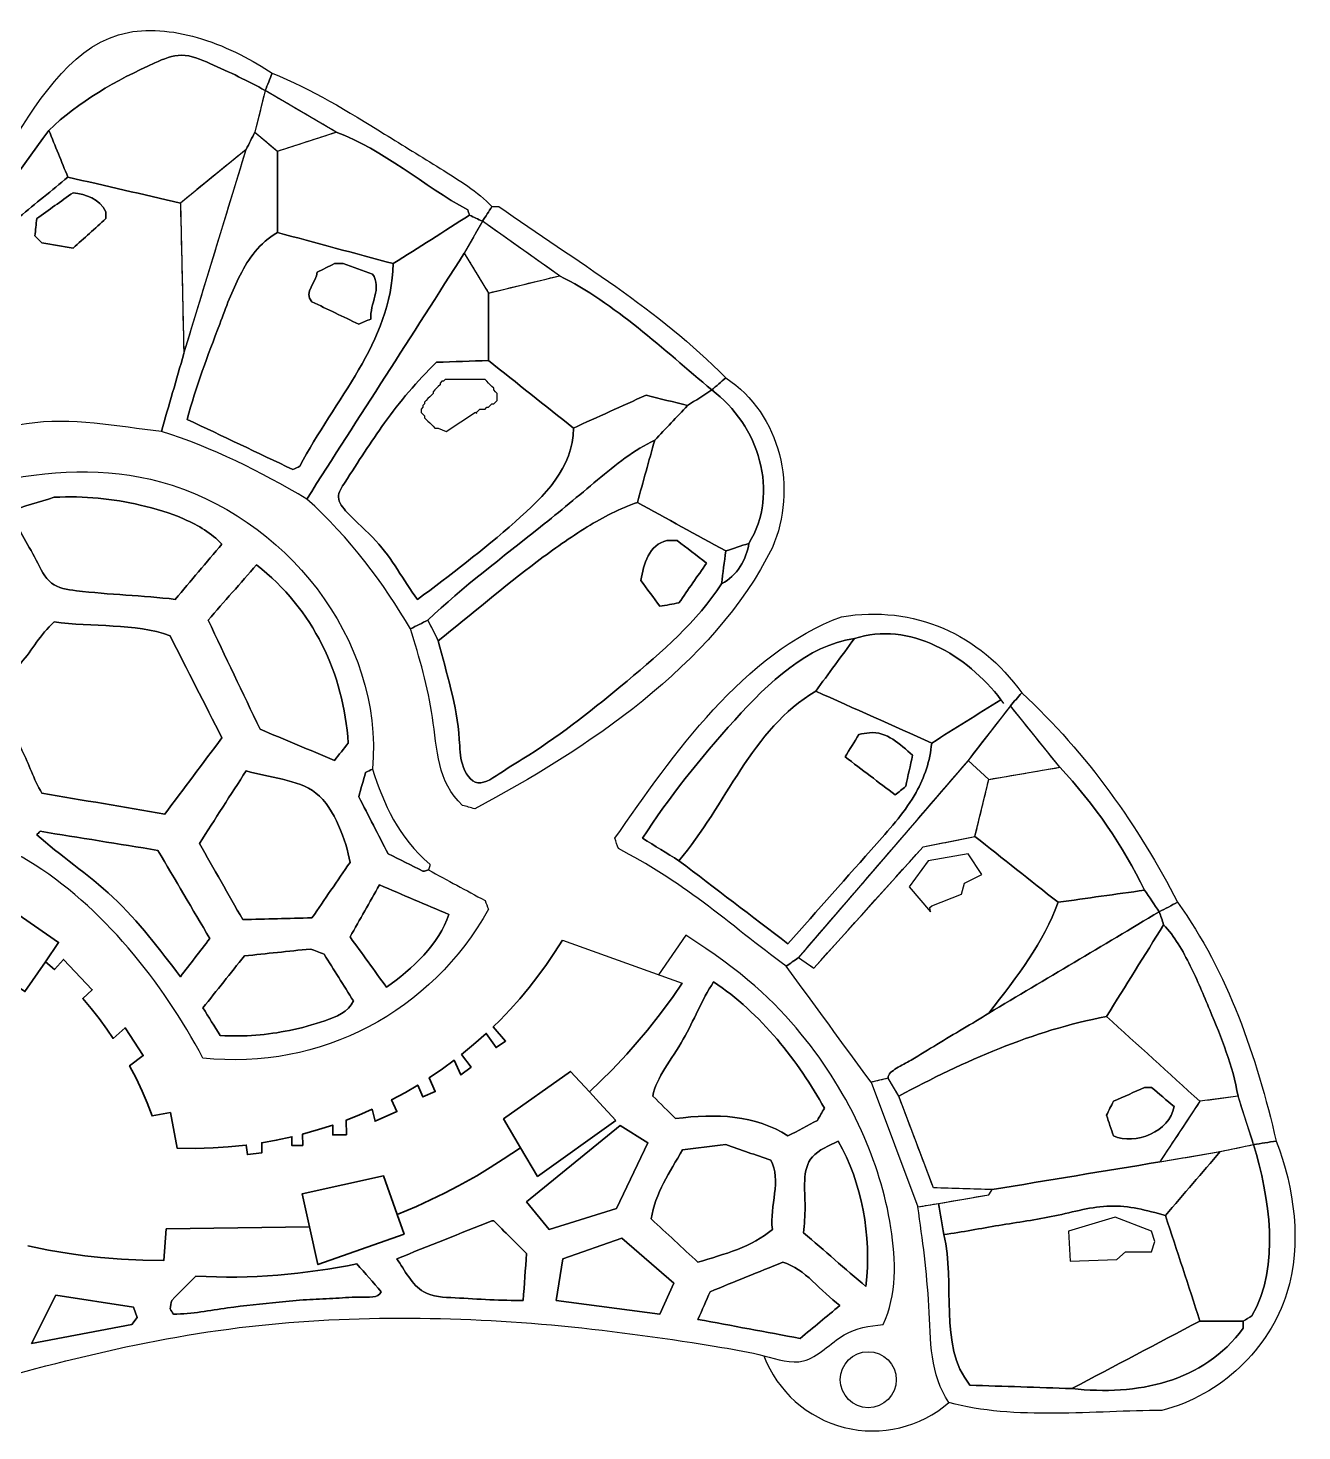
# Model space of a CAD drawing. Header units: millimetres. Extents: x -97856 to 911645, y -69926 to 264120.
# Drawn here: x 60170 to 276358, y -9589 to 228540 of the extents above; entities that cross this region are included whole.
import ezdxf

# ---------------------------------------------------------------- set-up
doc = ezdxf.new("R2010")
doc.units = ezdxf.units.MM
doc.layers.add('01_SITE_BASE', color=7, linetype='Continuous', lineweight=35)
doc.layers.add('03_DESIGN_REGIONS', color=7, linetype='Continuous')
doc.layers.add('REGION_HOLES', color=7, linetype='Continuous')

msp = doc.modelspace()

# ---------------------------------------------------------------- linework, layer by layer
for p, q in [((225273, 114520), (225723, 113904)), ((171774, 74546), (167188, 67835))]:
    msp.add_line(p, q)
at = {"color": 240}
msp.add_line((150844, 73707), (171176, 66402), dxfattribs=at)
msp.add_arc((203517, 10145), 19735, 200.70789, 310.9803)
at = {"layer": '01_SITE_BASE', "color": 240}
for points in [[(53181, 76994), (55091, 80374), (65357, 73322), (63112, 70054)], [(63112, 70054), (59632, 64989), (50099, 71538), (53181, 76994)], [(150844, 73707), (149532, 71625), (148152, 69589), (146704, 67600), (145190, 65660), (143612, 63772), (141972, 61939), (140271, 60161), (139104, 59008), (141205, 56589), (139589, 55483), (137933, 57900), (135777, 55983), (133735, 54301), (135357, 52174), (133623, 50851), (132477, 53323), (130477, 51857), (128240, 50336), (129262, 48027), (127190, 47110), (126303, 49113), (124208, 47882), (121876, 46619), (122759, 44626), (119060, 42988), (118563, 45006), (116281, 44010), (114160, 43166), (114195, 40698), (111891, 40665), (111867, 42338), (109439, 41553), (106762, 40794), (106789, 38869), (104937, 38842), (104944, 40340), (102282, 39764), (99825, 39322), (99849, 37645), (97397, 37334), (97195, 38945), (94142, 38627), (91590, 38460), (88521, 38377), (85452, 38423), (84316, 44453), (81223, 43871), (80357, 46129), (79528, 48076), (78500, 50265), (77388, 52413), (79713, 54129), (76631, 58842), (74597, 57048), (73520, 58636), (72225, 60403), (70868, 62124), (69452, 63796), (71058, 65311), (66212, 70448), (64629, 68713), (63112, 70054)], [(155448, 47947), (157398, 49814), (159301, 51730), (161761, 54358), (163547, 56383), (165280, 58453), (167510, 61280), (169642, 64180), (171176, 66402)], [(155448, 47947), (152218, 51443), (140870, 43375), (143757, 38492)], [(159914, 43114), (157174, 46079), (155448, 47947)], [(143757, 38492), (146643, 33611), (159914, 43114)], [(122823, 27133), (126078, 28515), (128487, 29622), (130869, 30789), (133220, 32015), (136307, 33740), (138583, 35100), (140824, 36517), (143757, 38492)], [(107939, 25064), (106707, 30673), (120496, 33702), (122823, 27133)], [(122823, 27133), (123991, 23839), (109348, 18651), (107939, 25064)], [(60105, 21807), (63617, 21100), (67151, 20511), (69813, 20148), (72484, 19852), (76055, 19563), (79633, 19393), (83215, 19345), (83619, 24712), (107939, 25064)]]:
    msp.add_lwpolyline(points, dxfattribs=at)
at = {"layer": '03_DESIGN_REGIONS'}
for points in [[(112462, 210879), (100418, 217930), (98655, 210879), (102474, 207647)], [(97186, 207941), (86023, 198834), (86610, 173276)], [(150360, 186495), (137287, 195749), (134202, 190315), (138315, 183558)], [(136258, 163287), (136552, 163581), (136846, 163875), (137140, 163875), (137433, 163875), (137727, 163875), (138021, 164168), (138315, 164168), (138608, 164462), (138902, 164756), (139196, 164756), (139490, 165050), (139784, 165344), (139784, 165637), (139784, 165931), (139784, 166225), (139784, 166519), (139490, 166812), (139196, 167106), (139196, 167400), (138902, 167694), (138608, 167988), (138315, 168281), (138021, 168575), (137727, 168869), (137433, 168869), (137140, 168869), (136846, 168869), (136552, 168869), (136258, 168869), (135965, 168869), (135671, 168869), (135377, 168869), (135083, 168869), (134789, 168869), (134496, 168869), (134202, 168869), (133908, 168869), (133614, 168869), (133321, 168869), (133027, 168869), (132733, 168869), (132439, 168869), (132145, 168869), (131852, 168869), (131558, 168869), (131264, 168869), (130970, 168869), (130677, 168575), (130383, 168575), (130089, 168281), (130089, 167988), (129795, 167694), (129501, 167400), (129208, 167106), (128914, 166812), (128914, 166519), (128620, 166225), (128326, 165931), (128033, 165637), (127739, 165344), (127445, 165050), (127445, 164756), (127151, 164462), (127151, 164168), (126857, 163875), (126857, 163581), (126857, 163287), (127151, 162993), (127445, 162700), (127445, 162406), (127739, 162112), (128033, 161818), (128326, 161524), (128620, 161231), (128914, 160937), (129208, 160643), (129501, 160643), (129795, 160643), (131107, 160057), (136106, 163314), (136258, 163114)], [(226888, 113492), (219691, 104238), (223216, 101007), (235261, 103063)], [(223216, 101007), (219691, 104238), (190901, 70748), (193545, 68985), (212053, 89549), (220866, 91312)], [(213348, 78547), (213228, 79267), (213522, 79561), (218559, 81542), (219103, 83380), (222041, 84849), (219691, 88374), (212934, 87199), (209702, 82792)], [(203239, 49596), (211171, 28444), (214697, 29031), (223216, 30500), (223804, 31381), (213815, 31675), (207940, 47245), (206128, 50281)], [(265520, 47245), (259057, 46364), (252227, 36082), (262509, 37845), (268164, 39020)], [(165342, 39313), (160642, 42251), (144778, 29325), (148597, 24625), (160054, 28150)], [(244959, 19536), (246424, 20806), (250831, 20806), (251419, 22568), (250831, 24331), (244662, 26681), (236730, 24331), (237039, 19230)], [(169749, 15518), (160936, 23156), (150947, 19630), (149772, 12580), (167399, 10230)], [(60758, 5235), (77797, 8467), (78678, 9642), (78091, 11405), (64871, 13461)]]:
    msp.add_lwpolyline(points, close=True, dxfattribs=at)
msp.add_circle((202766, -887), 4753, dxfattribs=at)
for points, knots in [([(101593, 220867), (98438, 222956), (94249, 225293), (89616, 226721), (85504, 227989), (81042, 228540), (77203, 227809), (68149, 226084), (62563, 217221), (57253, 208858), (47345, 193256), (38395, 179395), (37256, 160349), (40218, 156039), (44234, 156911), (48305, 158133), (52104, 159274), (55952, 160720), (59930, 161355), (67429, 162551), (75394, 160869), (82791, 160056), (84064, 164462), (85337, 168869), (86610, 173276), (86414, 181795), (86218, 190315), (86023, 198834), (79657, 200303), (73292, 201772), (66927, 203241), (64185, 200988), (61443, 198736), (58701, 196484), (57722, 185810), (56743, 175136), (55764, 164462), (51749, 162993), (47734, 161524), (43719, 160056), (42642, 160545), (41564, 161035), (40487, 161524), (42698, 180311), (52655, 196331), (63695, 211173), (68690, 216018), (75176, 219712), (81691, 222633), (83194, 223307), (84699, 223940), (86247, 223926), (87830, 223911), (89457, 223218), (91045, 222519), (94363, 221057), (97508, 219564), (100418, 217930), (100809, 218909), (101201, 219888), (101593, 220867)], [0, 0, 0, 0, 1, 1, 1, 2, 2, 2, 3, 3, 3, 4, 4, 4, 5, 5, 5, 6, 6, 6, 7, 7, 7, 8, 8, 8, 9, 9, 9, 10, 10, 10, 11, 11, 11, 12, 12, 12, 13, 13, 13, 14, 14, 14, 15, 15, 15, 16, 16, 16, 17, 17, 17, 18, 18, 18, 19, 19, 19, 20, 20, 20, 20]), ([(100418, 217930), (97508, 219564), (94363, 221057), (91045, 222519), (89457, 223218), (87830, 223911), (86247, 223926), (84699, 223940), (83194, 223307), (81691, 222633), (75176, 219712), (68690, 216018), (63695, 211173), (64773, 208529), (65850, 205885), (66927, 203241), (73292, 201772), (79657, 200303), (86023, 198834), (89744, 201870), (93465, 204905), (97186, 207941), (97676, 208920), (98165, 209900), (98655, 210879), (99242, 213229), (99830, 215579), (100418, 217930)], [0, 0, 0, 0, 1, 1, 1, 2, 2, 2, 3, 3, 3, 4, 4, 4, 5, 5, 5, 6, 6, 6, 7, 7, 7, 8, 8, 8, 9, 9, 9, 9]), ([(138902, 198247), (136463, 200764), (133275, 202758), (130112, 204721), (126948, 206684), (123808, 208615), (120669, 210553), (114475, 214375), (108286, 218221), (101593, 220867), (101201, 219888), (100809, 218909), (100418, 217930), (104432, 215579), (108447, 213229), (112462, 210879), (120486, 207876), (127237, 201799), (134789, 197659), (134887, 197365), (134985, 197071), (135083, 196778), (135818, 196435), (136552, 196092), (137287, 195749), (137825, 196582), (138364, 197414), (138902, 198247)], [0, 0, 0, 0, 1, 1, 1, 2, 2, 2, 3, 3, 3, 4, 4, 4, 5, 5, 5, 6, 6, 6, 7, 7, 7, 8, 8, 8, 9, 9, 9, 9]), ([(63695, 211173), (52655, 196331), (42698, 180311), (40487, 161524), (41564, 161035), (42642, 160545), (43719, 160056), (47734, 161524), (51749, 162993), (55764, 164462), (56743, 175136), (57722, 185810), (58701, 196484), (61443, 198736), (64185, 200988), (66927, 203241), (65850, 205885), (64773, 208529), (63695, 211173)], [0, 0, 0, 0, 1, 1, 1, 2, 2, 2, 3, 3, 3, 4, 4, 4, 5, 5, 5, 6, 6, 6, 6]), ([(102474, 207647), (101201, 208725), (99928, 209802), (98655, 210879), (98165, 209900), (97676, 208920), (97186, 207941), (93661, 196386), (90135, 184831), (86610, 173276), (85337, 168869), (84064, 164462), (82791, 160056), (91484, 157365), (99586, 153247), (107468, 148598), (116379, 162504), (125291, 176409), (134202, 190315), (135230, 192126), (136258, 193938), (137287, 195749), (136552, 196092), (135818, 196435), (135083, 196778), (130774, 194036), (126466, 191294), (122157, 188552), (121771, 175064), (112120, 165414), (106293, 154180), (105901, 153984), (105510, 153788), (105118, 153593), (99145, 156432), (93171, 159272), (87198, 162112), (88628, 167702), (90684, 172945), (92690, 178301), (93742, 181109), (94780, 183949), (96143, 186591), (97608, 189432), (99449, 192046), (102474, 193840), (102474, 198442), (102474, 203045), (102474, 207647)], [0, 0, 0, 0, 1, 1, 1, 2, 2, 2, 3, 3, 3, 4, 4, 4, 5, 5, 5, 6, 6, 6, 7, 7, 7, 8, 8, 8, 9, 9, 9, 10, 10, 10, 11, 11, 11, 12, 12, 12, 13, 13, 13, 14, 14, 14, 15, 15, 15, 16, 16, 16, 16]), ([(112462, 210879), (109133, 209802), (105803, 208725), (102474, 207647), (102474, 203045), (102474, 198442), (102474, 193840), (109035, 192077), (115596, 190315), (122157, 188552), (126466, 191294), (130774, 194036), (135083, 196778), (134985, 197071), (134887, 197365), (134789, 197659), (127237, 201799), (120486, 207876), (112462, 210879)], [0, 0, 0, 0, 1, 1, 1, 2, 2, 2, 3, 3, 3, 4, 4, 4, 5, 5, 5, 6, 6, 6, 6]), ([(73390, 197365), (72260, 199625), (69990, 200259), (67808, 200597), (65752, 199128), (63695, 197659), (61639, 196190), (61541, 195211), (61443, 194232), (61345, 193252), (61737, 192861), (62129, 192469), (62520, 192077), (64283, 191783), (66046, 191490), (67808, 191196), (69669, 192861), (71530, 194525), (73390, 196190), (73390, 196582), (73390, 196974), (73390, 197365)], [0, 0, 0, 0, 1, 1, 1, 2, 2, 2, 3, 3, 3, 4, 4, 4, 5, 5, 5, 6, 6, 6, 7, 7, 7, 7]), ([(178562, 169163), (167225, 180813), (153025, 189102), (140077, 198247), (139686, 198247), (139294, 198247), (138902, 198247), (138364, 197414), (137825, 196582), (137287, 195749), (141644, 192665), (146002, 189580), (150360, 186495), (159697, 181859), (167998, 173975), (176212, 167106), (176995, 167792), (177779, 168477), (178562, 169163)], [0, 0, 0, 0, 1, 1, 1, 2, 2, 2, 3, 3, 3, 4, 4, 4, 5, 5, 5, 6, 6, 6, 6]), ([(122157, 188552), (115596, 190315), (109035, 192077), (102474, 193840), (99449, 192046), (97608, 189432), (96143, 186591), (94780, 183949), (93742, 181109), (92690, 178301), (90684, 172945), (88628, 167702), (87198, 162112), (93171, 159272), (99145, 156432), (105118, 153593), (105510, 153788), (105901, 153984), (106293, 154180), (112120, 165414), (121771, 175064), (122157, 188552)], [0, 0, 0, 0, 1, 1, 1, 2, 2, 2, 3, 3, 3, 4, 4, 4, 5, 5, 5, 6, 6, 6, 7, 7, 7, 7]), ([(109231, 187083), (109152, 185422), (106820, 183631), (108350, 182089), (110994, 180816), (113637, 179543), (116281, 178270), (116967, 178564), (117652, 178857), (118338, 179151), (118124, 181706), (120311, 184423), (118632, 186789), (116967, 187377), (115302, 187964), (113637, 188552), (113148, 188552), (112658, 188552), (112169, 188552), (111189, 188062), (110210, 187573), (109231, 187083)], [0, 0, 0, 0, 1, 1, 1, 2, 2, 2, 3, 3, 3, 4, 4, 4, 5, 5, 5, 6, 6, 6, 7, 7, 7, 7]), ([(138315, 183558), (136944, 185810), (135573, 188062), (134202, 190315), (125291, 176409), (116379, 162504), (107468, 148598), (114738, 142149), (120588, 134133), (125095, 126565), (126074, 127055), (127053, 127544), (128033, 128034), (133976, 133726), (140683, 138671), (147155, 143871), (150406, 146484), (153598, 149161), (156815, 151831), (159911, 154402), (163030, 156966), (166517, 158587), (168378, 160545), (170238, 162504), (172099, 164462), (169749, 165050), (167399, 165637), (165048, 166225), (160936, 164364), (156823, 162504), (152710, 160643), (152695, 153897), (147835, 149125), (142830, 144731), (137389, 139956), (131777, 135628), (126270, 131559), (123811, 134852), (122036, 138412), (119184, 141523), (117678, 143166), (115870, 144684), (114350, 146306), (113570, 147137), (112866, 147995), (112847, 148891), (112829, 149725), (113404, 150592), (113971, 151458), (116200, 154864), (118302, 158262), (120669, 161540), (123247, 165112), (126140, 168542), (129501, 171807), (132439, 171905), (135377, 172003), (138315, 172100), (138315, 175920), (138315, 179739), (138315, 183558)], [0, 0, 0, 0, 1, 1, 1, 2, 2, 2, 3, 3, 3, 4, 4, 4, 5, 5, 5, 6, 6, 6, 7, 7, 7, 8, 8, 8, 9, 9, 9, 10, 10, 10, 11, 11, 11, 12, 12, 12, 13, 13, 13, 14, 14, 14, 15, 15, 15, 16, 16, 16, 17, 17, 17, 18, 18, 18, 19, 19, 19, 20, 20, 20, 20]), ([(150360, 186495), (146345, 185516), (142330, 184537), (138315, 183558), (138315, 179739), (138315, 175920), (138315, 172100), (143113, 168281), (147911, 164462), (152710, 160643), (156823, 162504), (160936, 164364), (165048, 166225), (167399, 165637), (169749, 165050), (172099, 164462), (173470, 165344), (174841, 166225), (176212, 167106), (167998, 173975), (159697, 181859), (150360, 186495)], [0, 0, 0, 0, 1, 1, 1, 2, 2, 2, 3, 3, 3, 4, 4, 4, 5, 5, 5, 6, 6, 6, 7, 7, 7, 7]), ([(152710, 160643), (147911, 164462), (143113, 168281), (138315, 172100), (135377, 172003), (132439, 171905), (129501, 171807), (126140, 168542), (123247, 165112), (120669, 161540), (118302, 158262), (116200, 154864), (113971, 151458), (113404, 150592), (112829, 149725), (112847, 148891), (112866, 147995), (113570, 147137), (114350, 146306), (115870, 144684), (117678, 143166), (119184, 141523), (122036, 138412), (123811, 134852), (126270, 131559), (131777, 135628), (137389, 139956), (142830, 144731), (147835, 149125), (152695, 153897), (152710, 160643)], [0, 0, 0, 0, 1, 1, 1, 2, 2, 2, 3, 3, 3, 4, 4, 4, 5, 5, 5, 6, 6, 6, 7, 7, 7, 8, 8, 8, 9, 9, 9, 10, 10, 10, 10]), ([(178562, 169163), (177779, 168477), (176995, 167792), (176212, 167106), (184164, 161200), (187802, 149662), (182479, 141058), (182183, 138531), (180425, 135453), (177877, 134203), (173726, 127818), (167719, 122617), (161817, 117698), (156308, 113107), (150892, 108763), (145136, 105128), (143696, 104218), (142233, 103352), (140687, 102316), (139257, 101358), (137755, 100254), (136515, 100439), (135304, 100620), (134342, 102028), (133879, 103568), (133474, 104919), (133453, 106371), (133355, 107787), (132945, 113705), (131185, 118985), (129795, 124509), (129208, 125684), (128620, 126859), (128033, 128034), (127053, 127544), (126074, 127055), (125095, 126565), (126581, 121659), (128031, 116738), (128792, 111532), (129576, 106173), (129629, 100511), (133908, 96600), (134594, 96404), (135279, 96208), (135965, 96012), (154722, 105982), (176432, 120178), (186494, 140373), (190737, 150279), (188042, 162991), (178562, 169163)], [0, 0, 0, 0, 1, 1, 1, 2, 2, 2, 3, 3, 3, 4, 4, 4, 5, 5, 5, 6, 6, 6, 7, 7, 7, 8, 8, 8, 9, 9, 9, 10, 10, 10, 11, 11, 11, 12, 12, 12, 13, 13, 13, 14, 14, 14, 15, 15, 15, 16, 16, 16, 17, 17, 17, 17]), ([(176212, 167106), (174841, 166225), (173470, 165344), (172099, 164462), (170238, 162504), (168378, 160545), (166517, 158587), (165538, 155061), (164559, 151536), (163580, 148011), (168574, 145269), (173568, 142527), (178562, 139785), (179868, 140209), (181173, 140634), (182479, 141058), (187802, 149662), (184164, 161200), (176212, 167106)], [0, 0, 0, 0, 1, 1, 1, 2, 2, 2, 3, 3, 3, 4, 4, 4, 5, 5, 5, 6, 6, 6, 6]), ([(166517, 158587), (163030, 156966), (159911, 154402), (156815, 151831), (153598, 149161), (150406, 146484), (147155, 143871), (140683, 138671), (133976, 133726), (128033, 128034), (128620, 126859), (129208, 125684), (129795, 124509), (135367, 129038), (140883, 133701), (146560, 137975), (149343, 140071), (152165, 142073), (155076, 143860), (157792, 145528), (160586, 147010), (163580, 148011), (164559, 151536), (165538, 155061), (166517, 158587)], [0, 0, 0, 0, 1, 1, 1, 2, 2, 2, 3, 3, 3, 4, 4, 4, 5, 5, 5, 6, 6, 6, 7, 7, 7, 8, 8, 8, 8]), ([(118632, 102769), (120606, 124957), (103516, 145840), (82671, 151520), (73447, 154033), (63488, 153570), (53975, 151343), (49200, 150225), (44538, 148664), (39807, 148947), (34552, 149262), (29212, 151855), (25211, 155355), (24623, 155061), (24036, 154768), (23448, 154474), (13333, 137581), (13020, 112143), (23742, 95425), (37163, 96497), (49572, 93654), (60173, 87202), (72840, 79493), (82927, 66631), (89842, 53709), (109796, 51503), (128733, 61642), (138315, 78973), (138119, 79463), (137923, 79953), (137727, 80442), (134528, 82172), (131329, 83902), (128130, 85632), (127902, 85567), (127673, 85502), (127445, 85436), (127347, 85436), (127249, 85436), (127151, 85436), (125193, 86416), (123234, 87395), (121276, 88374), (119611, 91606), (117946, 94837), (116281, 98069), (116673, 99440), (117065, 100811), (117457, 102182), (117848, 102377), (118240, 102573), (118632, 102769)], [0, 0, 0, 0, 1, 1, 1, 2, 2, 2, 3, 3, 3, 4, 4, 4, 5, 5, 5, 6, 6, 6, 7, 7, 7, 8, 8, 8, 9, 9, 9, 10, 10, 10, 11, 11, 11, 12, 12, 12, 13, 13, 13, 14, 14, 14, 15, 15, 15, 16, 16, 16, 17, 17, 17, 17]), ([(56939, 146542), (58366, 143685), (60036, 141169), (61529, 138242), (62276, 136779), (62979, 135213), (64145, 134320), (65266, 133460), (66816, 133222), (68379, 133030), (73923, 132352), (79639, 132261), (85141, 131559), (87785, 134693), (90429, 137827), (93073, 140960), (91305, 142793), (89079, 144117), (86688, 145168), (84317, 146211), (81784, 146985), (79202, 147581), (74560, 148653), (69760, 149148), (64577, 148892), (62031, 148109), (59485, 147325), (56939, 146542)], [0, 0, 0, 0, 1, 1, 1, 2, 2, 2, 3, 3, 3, 4, 4, 4, 5, 5, 5, 6, 6, 6, 7, 7, 7, 8, 8, 8, 9, 9, 9, 9]), ([(178562, 139785), (173568, 142527), (168574, 145269), (163580, 148011), (160586, 147010), (157792, 145528), (155076, 143860), (152165, 142073), (149343, 140071), (146560, 137975), (140883, 133701), (135367, 129038), (129795, 124509), (131185, 118985), (132945, 113705), (133355, 107787), (133453, 106371), (133474, 104919), (133879, 103568), (134342, 102028), (135304, 100620), (136515, 100439), (137755, 100254), (139257, 101358), (140687, 102316), (142233, 103352), (143696, 104218), (145136, 105128), (150892, 108763), (156308, 113107), (161817, 117698), (167719, 122617), (173726, 127818), (177877, 134203), (178105, 136064), (178334, 137924), (178562, 139785)], [0, 0, 0, 0, 1, 1, 1, 2, 2, 2, 3, 3, 3, 4, 4, 4, 5, 5, 5, 6, 6, 6, 7, 7, 7, 8, 8, 8, 9, 9, 9, 10, 10, 10, 11, 11, 11, 12, 12, 12, 12]), ([(170336, 141548), (169749, 141548), (169161, 141548), (168574, 141548), (165618, 140881), (164607, 137521), (164167, 134791), (165244, 133322), (166321, 131853), (167399, 130384), (168476, 130580), (169553, 130776), (170630, 130972), (172197, 133224), (173764, 135476), (175331, 137729), (173666, 139002), (172001, 140275), (170336, 141548)], [0, 0, 0, 0, 1, 1, 1, 2, 2, 2, 3, 3, 3, 4, 4, 4, 5, 5, 5, 6, 6, 6, 6]), ([(182479, 141058), (181173, 140634), (179868, 140209), (178562, 139785), (178334, 137924), (178105, 136064), (177877, 134203), (180425, 135453), (182183, 138531), (182479, 141058)], [0, 0, 0, 0, 1, 1, 1, 2, 2, 2, 3, 3, 3, 3]), ([(98949, 137435), (96207, 134301), (93465, 131168), (90723, 128034), (93661, 121865), (96598, 115695), (99536, 109526), (103747, 107763), (107958, 106001), (112169, 104238), (112952, 105217), (113735, 106197), (114519, 107176), (113696, 118993), (108623, 129849), (98949, 137435)], [0, 0, 0, 0, 1, 1, 1, 2, 2, 2, 3, 3, 3, 4, 4, 4, 5, 5, 5, 5]), ([(198245, 128622), (181613, 122512), (169618, 105110), (159760, 91018), (159956, 90431), (160152, 89843), (160348, 89255), (165342, 86692), (170117, 83599), (174746, 80155), (179486, 76629), (184075, 72735), (188844, 69279), (189530, 69768), (190215, 70258), (190901, 70748), (200497, 81911), (210094, 93075), (219691, 104238), (222090, 107323), (224489, 110407), (226888, 113492), (227525, 114226), (228161, 114961), (228798, 115695), (221697, 125710), (210508, 130628), (198245, 128622)], [0, 0, 0, 0, 1, 1, 1, 2, 2, 2, 3, 3, 3, 4, 4, 4, 5, 5, 5, 6, 6, 6, 7, 7, 7, 8, 8, 8, 9, 9, 9, 9]), ([(64577, 127740), (62223, 125522), (60930, 123086), (58942, 120727), (57960, 119564), (56809, 118419), (56069, 117206), (55689, 116584), (55417, 115944), (55323, 115289), (55233, 114654), (55309, 114005), (55467, 113358), (56071, 110881), (57865, 108436), (59114, 105995), (60362, 103553), (61066, 101116), (62520, 98656), (69473, 97481), (76426, 96306), (83379, 95131), (86610, 99440), (89842, 103748), (93073, 108057), (90135, 113835), (87198, 119612), (84260, 125390), (78309, 127645), (71056, 126759), (64577, 127740)], [0, 0, 0, 0, 1, 1, 1, 2, 2, 2, 3, 3, 3, 4, 4, 4, 5, 5, 5, 6, 6, 6, 7, 7, 7, 8, 8, 8, 9, 9, 9, 10, 10, 10, 10]), ([(225273, 114520), (219580, 122062), (209693, 127994), (200399, 124900), (198212, 121930), (196025, 118960), (193838, 115989), (200399, 113051), (206960, 110114), (213522, 107176), (217439, 109624), (221356, 112072), (225273, 114520)], [0, 0, 0, 0, 1, 1, 1, 2, 2, 2, 3, 3, 3, 4, 4, 4, 4]), ([(200399, 124900), (192357, 123733), (185959, 117525), (180095, 111071), (174188, 104571), (168823, 97820), (164461, 91018), (166517, 89745), (168574, 88472), (170630, 87199), (178590, 96537), (182939, 109515), (193838, 115989), (196025, 118960), (198212, 121930), (200399, 124900)], [0, 0, 0, 0, 1, 1, 1, 2, 2, 2, 3, 3, 3, 4, 4, 4, 5, 5, 5, 5]), ([(193838, 115989), (182939, 109515), (178590, 96537), (170630, 87199), (176799, 82499), (182969, 77798), (189138, 73098), (194140, 78774), (199164, 84442), (204190, 90108), (206663, 92897), (209138, 95685), (210872, 98780), (212311, 101349), (213240, 104128), (213522, 107176), (206960, 110114), (200399, 113051), (193838, 115989)], [0, 0, 0, 0, 1, 1, 1, 2, 2, 2, 3, 3, 3, 4, 4, 4, 5, 5, 5, 6, 6, 6, 6]), ([(255238, 80148), (248739, 92850), (239926, 105485), (228798, 115695), (228161, 114961), (227525, 114226), (226888, 113492), (229679, 110016), (232470, 106539), (235261, 103063), (241116, 96889), (246019, 89584), (249656, 82205), (250488, 80981), (251321, 79757), (252153, 78533), (253181, 79071), (254210, 79610), (255238, 80148)], [0, 0, 0, 0, 1, 1, 1, 2, 2, 2, 3, 3, 3, 4, 4, 4, 5, 5, 5, 6, 6, 6, 6]), ([(201183, 108645), (200399, 107372), (199616, 106099), (198833, 104826), (201673, 102671), (204512, 100517), (207352, 98363), (207940, 98852), (208527, 99342), (209115, 99831), (209507, 101594), (209898, 103357), (210290, 105119), (208074, 106954), (206021, 109179), (202946, 108938), (202358, 108841), (201770, 108743), (201183, 108645)], [0, 0, 0, 0, 1, 1, 1, 2, 2, 2, 3, 3, 3, 4, 4, 4, 5, 5, 5, 6, 6, 6, 6]), ([(97186, 102475), (94542, 98363), (91898, 94250), (89254, 90137), (91702, 85828), (94150, 81519), (96598, 77211), (100515, 77309), (104432, 77406), (108350, 77504), (110504, 80638), (112658, 83772), (114813, 86905), (114536, 88823), (113796, 91058), (112868, 93160), (111910, 95333), (110752, 97363), (109027, 98696), (105924, 101094), (100986, 101234), (97186, 102475)], [0, 0, 0, 0, 1, 1, 1, 2, 2, 2, 3, 3, 3, 4, 4, 4, 5, 5, 5, 6, 6, 6, 7, 7, 7, 7]), ([(118632, 102769), (118240, 102573), (117848, 102377), (117457, 102182), (117065, 100811), (116673, 99440), (116281, 98069), (117946, 94837), (119611, 91606), (121276, 88374), (123234, 87395), (125193, 86416), (127151, 85436), (127249, 85436), (127347, 85436), (127445, 85436), (127673, 85502), (127902, 85567), (128130, 85632), (128196, 85861), (128261, 86089), (128326, 86318), (128326, 86416), (128326, 86514), (128326, 86611), (123065, 91157), (120470, 96806), (118632, 102769)], [0, 0, 0, 0, 1, 1, 1, 2, 2, 2, 3, 3, 3, 4, 4, 4, 5, 5, 5, 6, 6, 6, 7, 7, 7, 8, 8, 8, 9, 9, 9, 9]), ([(235261, 103063), (231246, 102377), (227231, 101692), (223216, 101007), (222433, 97775), (221649, 94543), (220866, 91312), (225566, 87591), (230267, 83870), (234967, 80148), (239863, 80834), (244760, 81519), (249656, 82205), (246019, 89584), (241116, 96889), (235261, 103063)], [0, 0, 0, 0, 1, 1, 1, 2, 2, 2, 3, 3, 3, 4, 4, 4, 5, 5, 5, 5]), ([(61639, 91606), (65469, 88178), (70362, 84958), (74575, 81007), (78934, 76921), (82566, 72053), (86023, 67516), (87687, 69670), (89352, 71825), (91017, 73979), (88079, 78973), (85141, 83967), (82203, 88962), (75544, 90039), (68886, 91116), (62227, 92193), (62129, 92095), (62031, 91997), (61933, 91899), (61835, 91802), (61737, 91704), (61639, 91606)], [0, 0, 0, 0, 1, 1, 1, 2, 2, 2, 3, 3, 3, 4, 4, 4, 5, 5, 5, 6, 6, 6, 7, 7, 7, 7]), ([(220866, 91312), (217928, 90724), (214990, 90137), (212053, 89549), (205883, 82694), (199714, 75840), (193545, 68985), (192663, 69572), (191782, 70160), (190901, 70748), (190215, 70258), (189530, 69768), (188844, 69279), (193643, 62718), (198441, 56157), (203239, 49596), (204202, 49824), (205165, 50053), (206128, 50281), (206115, 51020), (206800, 51509), (207569, 51978), (208342, 52448), (209199, 52897), (210022, 53362), (211552, 54225), (212962, 55140), (214410, 56030), (217307, 57809), (220354, 59490), (223216, 61347), (228131, 67656), (232550, 73310), (234967, 80148), (230267, 83870), (225566, 87591), (220866, 91312)], [0, 0, 0, 0, 1, 1, 1, 2, 2, 2, 3, 3, 3, 4, 4, 4, 5, 5, 5, 6, 6, 6, 7, 7, 7, 8, 8, 8, 9, 9, 9, 10, 10, 10, 11, 11, 11, 12, 12, 12, 12]), ([(119807, 83086), (118142, 80148), (116477, 77211), (114813, 74273), (116869, 71433), (118925, 68593), (120982, 65753), (125324, 68724), (130035, 73161), (131558, 78092), (127641, 79757), (123724, 81421), (119807, 83086)], [0, 0, 0, 0, 1, 1, 1, 2, 2, 2, 3, 3, 3, 4, 4, 4, 4]), ([(252153, 78533), (251321, 79757), (250488, 80981), (249656, 82205), (244760, 81519), (239863, 80834), (234967, 80148), (232550, 73310), (228131, 67656), (223216, 61347), (232862, 67075), (242507, 72804), (252153, 78533)], [0, 0, 0, 0, 1, 1, 1, 2, 2, 2, 3, 3, 3, 4, 4, 4, 4]), ([(255238, 80148), (254210, 79610), (253181, 79071), (252153, 78533), (252398, 77798), (252643, 77064), (252888, 76329), (254749, 74363), (256149, 71916), (257405, 69365), (258604, 66928), (259672, 64396), (260720, 61881), (262699, 57130), (264604, 52444), (265520, 47245), (266401, 44504), (267283, 41762), (268164, 39020), (269437, 39216), (270710, 39411), (271983, 39607), (268647, 53998), (263833, 68223), (255238, 80148)], [0, 0, 0, 0, 1, 1, 1, 2, 2, 2, 3, 3, 3, 4, 4, 4, 5, 5, 5, 6, 6, 6, 7, 7, 7, 8, 8, 8, 8]), ([(252888, 76329), (252643, 77064), (252398, 77798), (252153, 78533), (242507, 72804), (232862, 67075), (223216, 61347), (220354, 59490), (217307, 57809), (214410, 56030), (212962, 55140), (211552, 54225), (210022, 53362), (209199, 52897), (208342, 52448), (207569, 51978), (206800, 51509), (206115, 51020), (206128, 50281), (206732, 49269), (207336, 48257), (207940, 47245), (219081, 53223), (230577, 58344), (243193, 60759), (246424, 65949), (249656, 71139), (252888, 76329)], [0, 0, 0, 0, 1, 1, 1, 2, 2, 2, 3, 3, 3, 4, 4, 4, 5, 5, 5, 6, 6, 6, 7, 7, 7, 8, 8, 8, 9, 9, 9, 9]), ([(252888, 76329), (249656, 71139), (246424, 65949), (243193, 60759), (248481, 55961), (253769, 51162), (259057, 46364), (261211, 46658), (263366, 46952), (265520, 47245), (264604, 52444), (262699, 57130), (260720, 61881), (259672, 64396), (258604, 66928), (257405, 69365), (256149, 71916), (254749, 74363), (252888, 76329)], [0, 0, 0, 0, 1, 1, 1, 2, 2, 2, 3, 3, 3, 4, 4, 4, 5, 5, 5, 6, 6, 6, 6]), ([(115400, 63403), (113735, 66047), (112071, 68691), (110406, 71335), (109623, 71629), (108839, 71923), (108056, 72216), (104335, 71825), (100613, 71433), (96892, 71041), (94542, 68104), (92192, 65166), (89842, 62228), (90821, 60661), (91800, 59094), (92779, 57528), (96951, 57300), (100785, 57635), (104518, 58397), (106553, 58812), (108559, 59354), (110511, 60018), (112535, 60705), (114502, 61524), (115400, 63403)], [0, 0, 0, 0, 1, 1, 1, 2, 2, 2, 3, 3, 3, 4, 4, 4, 5, 5, 5, 6, 6, 6, 7, 7, 7, 8, 8, 8, 8]), ([(176506, 66635), (174459, 63494), (173198, 60111), (171357, 56890), (170395, 55208), (169274, 53569), (168254, 51929), (167303, 50398), (166440, 48865), (166223, 47245), (167497, 45972), (168770, 44699), (170043, 43426), (176994, 44331), (183540, 44053), (189138, 40489), (190803, 41370), (192468, 42251), (194132, 43133), (194524, 43818), (194916, 44504), (195307, 45189), (191022, 53029), (184440, 61420), (176506, 66635)], [0, 0, 0, 0, 1, 1, 1, 2, 2, 2, 3, 3, 3, 4, 4, 4, 5, 5, 5, 6, 6, 6, 7, 7, 7, 8, 8, 8, 8]), ([(259057, 46364), (253769, 51162), (248481, 55961), (243193, 60759), (230577, 58344), (219081, 53223), (207940, 47245), (209898, 42055), (211857, 36865), (213815, 31675), (217145, 31577), (220474, 31479), (223804, 31381), (233278, 32948), (242752, 34515), (252227, 36082), (254503, 39509), (256780, 42937), (259057, 46364)], [0, 0, 0, 0, 1, 1, 1, 2, 2, 2, 3, 3, 3, 4, 4, 4, 5, 5, 5, 6, 6, 6, 6]), ([(254650, 45483), (253377, 46560), (252104, 47637), (250831, 48714), (250439, 48714), (250048, 48714), (249656, 48714), (247893, 47931), (246131, 47148), (244368, 46364), (243976, 45581), (243585, 44797), (243193, 44014), (243585, 42839), (243976, 41664), (244368, 40489), (248066, 38869), (253962, 41228), (254650, 45483)], [0, 0, 0, 0, 1, 1, 1, 2, 2, 2, 3, 3, 3, 4, 4, 4, 5, 5, 5, 6, 6, 6, 6]), ([(186200, 36376), (183654, 37257), (181108, 38138), (178562, 39020), (176114, 38726), (173666, 38432), (171218, 38138), (169131, 34356), (166576, 30767), (165930, 26387), (168574, 23939), (171218, 21491), (173862, 19043), (178233, 20401), (183091, 21614), (186494, 24625), (185953, 28600), (188128, 32994), (186200, 36376)], [0, 0, 0, 0, 1, 1, 1, 2, 2, 2, 3, 3, 3, 4, 4, 4, 5, 5, 5, 6, 6, 6, 6]), ([(197658, 39607), (196127, 38840), (194309, 38132), (193268, 36930), (192364, 35888), (192045, 34473), (191968, 32920), (191897, 31486), (192032, 29934), (192038, 28452), (192044, 26929), (191914, 25479), (191782, 24037), (195307, 21001), (198833, 17966), (202358, 14930), (203370, 23730), (201672, 32484), (197658, 39607)], [0, 0, 0, 0, 1, 1, 1, 2, 2, 2, 3, 3, 3, 4, 4, 4, 5, 5, 5, 6, 6, 6, 6]), ([(271983, 39607), (270710, 39411), (269437, 39216), (268164, 39020), (270801, 30188), (272739, 18379), (267870, 9936), (267381, 9642), (266891, 9348), (266401, 9054), (266401, 8663), (266401, 8271), (266401, 7879), (259564, -1432), (248394, -3614), (237317, -2403), (231540, -2207), (225762, -2011), (219985, -1815), (214574, 5071), (217650, 15473), (215578, 23743), (215284, 25506), (214990, 27269), (214697, 29031), (213522, 28835), (212346, 28640), (211171, 28444), (211983, 22914), (212722, 17355), (213035, 11619), (213351, 5819), (213230, -161), (216459, -4753), (227450, -7848), (241375, -6105), (252594, -6124), (262640, -3506), (270809, 4243), (273794, 13839), (276358, 22083), (275094, 31692), (271983, 39607)], [0, 0, 0, 0, 1, 1, 1, 2, 2, 2, 3, 3, 3, 4, 4, 4, 5, 5, 5, 6, 6, 6, 7, 7, 7, 8, 8, 8, 9, 9, 9, 10, 10, 10, 11, 11, 11, 12, 12, 12, 13, 13, 13, 14, 14, 14, 14]), ([(266401, 9054), (266891, 9348), (267381, 9642), (267870, 9936), (272739, 18379), (270801, 30188), (268164, 39020), (266279, 38628), (264394, 38236), (262509, 37845), (259400, 34221), (256290, 30598), (253181, 26975), (255140, 21001), (257098, 15028), (259057, 9054), (261505, 9054), (263953, 9054), (266401, 9054)], [0, 0, 0, 0, 1, 1, 1, 2, 2, 2, 3, 3, 3, 4, 4, 4, 5, 5, 5, 6, 6, 6, 6]), ([(215578, 23743), (218757, 24155), (221825, 24785), (224935, 25307), (228082, 25834), (231273, 26250), (234416, 26913), (237597, 27584), (240730, 28508), (243827, 28584), (246925, 28660), (249988, 27889), (253181, 26975), (256290, 30598), (259400, 34221), (262509, 37845), (259081, 37257), (255654, 36669), (252227, 36082), (242752, 34515), (233278, 32948), (223804, 31381), (223608, 31088), (223412, 30794), (223216, 30500), (220376, 30011), (217536, 29521), (214697, 29031), (214990, 27269), (215284, 25506), (215578, 23743)], [0, 0, 0, 0, 1, 1, 1, 2, 2, 2, 3, 3, 3, 4, 4, 4, 5, 5, 5, 6, 6, 6, 7, 7, 7, 8, 8, 8, 9, 9, 9, 10, 10, 10, 10]), ([(259057, 9054), (257098, 15028), (255140, 21001), (253181, 26975), (249988, 27889), (246925, 28660), (243827, 28584), (240730, 28508), (237597, 27584), (234416, 26913), (231273, 26250), (228082, 25834), (224935, 25307), (221825, 24785), (218757, 24155), (215578, 23743), (217650, 15473), (214574, 5071), (219985, -1815), (225762, -2011), (231540, -2207), (237317, -2403), (244564, 1416), (251810, 5235), (259057, 9054)], [0, 0, 0, 0, 1, 1, 1, 2, 2, 2, 3, 3, 3, 4, 4, 4, 5, 5, 5, 6, 6, 6, 7, 7, 7, 8, 8, 8, 8]), ([(144190, 12580), (144386, 15224), (144582, 17868), (144778, 20512), (142917, 22372), (141057, 24233), (139196, 26094), (139098, 26094), (139000, 26094), (138902, 26094), (133516, 23939), (128130, 21785), (122745, 19630), (123426, 18682), (124058, 17555), (124770, 16545), (125506, 15503), (126326, 14586), (127328, 14017), (128821, 13171), (130717, 13099), (132637, 13003), (136574, 12806), (140613, 12508), (144190, 12580)], [0, 0, 0, 0, 1, 1, 1, 2, 2, 2, 3, 3, 3, 4, 4, 4, 5, 5, 5, 6, 6, 6, 7, 7, 7, 8, 8, 8, 8]), ([(120101, 14049), (118730, 15615), (117359, 17182), (115988, 18749), (107350, 17058), (97855, 16101), (88666, 16693), (87296, 15322), (85925, 13951), (84554, 12580), (84456, 12090), (84358, 11601), (84260, 11111), (84456, 10817), (84652, 10523), (84847, 10230), (88031, 10265), (90985, 10853), (94002, 11290), (96888, 11708), (99832, 11988), (102769, 12282), (104313, 12436), (105854, 12594), (107424, 12688), (108898, 12776), (110398, 12807), (111865, 12894), (113332, 12982), (114766, 13125), (116313, 13113), (117115, 13107), (117948, 13058), (118656, 13157), (119312, 13248), (119860, 13465), (120101, 14049)], [0, 0, 0, 0, 1, 1, 1, 2, 2, 2, 3, 3, 3, 4, 4, 4, 5, 5, 5, 6, 6, 6, 7, 7, 7, 8, 8, 8, 9, 9, 9, 10, 10, 10, 11, 11, 11, 12, 12, 12, 12]), ([(197951, 11698), (194685, 14063), (192059, 17973), (188257, 19043), (184144, 17378), (180031, 15713), (175918, 14049), (175233, 12482), (174547, 10915), (173862, 9348), (179639, 8271), (185417, 7194), (191194, 6117), (193447, 7977), (195699, 9838), (197951, 11698)], [0, 0, 0, 0, 1, 1, 1, 2, 2, 2, 3, 3, 3, 4, 4, 4, 5, 5, 5, 5]), ([(150686, 8238), (159949, 7354), (168986, 6064), (177917, 4586), (180294, 4192), (182663, 3786), (185057, 3167), (187360, 2573), (189685, 1782), (191761, 2301), (194213, 2913), (196315, 5353), (198686, 6721), (200693, 7879), (202893, 8270), (205296, 8467)], [25, 25, 25, 25, 26, 26, 26, 27, 27, 27, 28, 28, 28, 29, 29, 29, 30, 30, 30, 30]), ([(266401, 9054), (263953, 9054), (261505, 9054), (259057, 9054), (251810, 5235), (244564, 1416), (237317, -2403), (248394, -3614), (259564, -1432), (266401, 7879), (266401, 8271), (266401, 8663), (266401, 9054)], [0, 0, 0, 0, 1, 1, 1, 2, 2, 2, 3, 3, 3, 4, 4, 4, 4])]:
    msp.add_open_spline(points, degree=3, knots=knots, dxfattribs=at)
for points in [[(191389, 57787), (186878, 63304), (181361, 68515), (171774, 74546)], [(201608, 41324), (198991, 47125), (195636, 52592), (191389, 57787)], [(206603, 24907), (205676, 30754), (203933, 36171), (201608, 41324)], [(205296, 8467), (207628, 13445), (207481, 19369), (206603, 24907)], [(95997, 7941), (113798, 10144), (132669, 9958), (150686, 8238)], [(41448, -4569), (59215, 519), (76997, 5591), (95997, 7941)]]:
    msp.add_open_spline(points, degree=3, dxfattribs=at)
at = {"layer": 'REGION_HOLES'}
for points in [[(165342, 39313), (160054, 28150), (148597, 24625), (144778, 29325), (160642, 42251)], [(169749, 15518), (167399, 10230), (149772, 12580), (150947, 19630), (160936, 23156)], [(60758, 5235), (64871, 13461), (78091, 11405), (78678, 9642), (77797, 8467)]]:
    msp.add_lwpolyline(points, close=True, dxfattribs=at)
for points, knots in [([(73390, 197365), (73390, 196974), (73390, 196582), (73390, 196190), (71530, 194525), (69669, 192861), (67808, 191196), (66046, 191490), (64283, 191783), (62520, 192077), (62129, 192469), (61737, 192861), (61345, 193252), (61443, 194232), (61541, 195211), (61639, 196190), (63695, 197659), (65752, 199128), (67808, 200597), (69990, 200259), (72260, 199625), (73390, 197365)], [0, 0, 0, 0, 1, 1, 1, 2, 2, 2, 3, 3, 3, 4, 4, 4, 5, 5, 5, 6, 6, 6, 7, 7, 7, 7]), ([(109231, 187083), (110210, 187573), (111189, 188062), (112169, 188552), (112658, 188552), (113148, 188552), (113637, 188552), (115302, 187964), (116967, 187377), (118632, 186789), (120311, 184423), (118124, 181706), (118338, 179151), (117652, 178857), (116967, 178564), (116281, 178270), (113637, 179543), (110994, 180816), (108350, 182089), (106820, 183631), (109152, 185422), (109231, 187083)], [0, 0, 0, 0, 1, 1, 1, 2, 2, 2, 3, 3, 3, 4, 4, 4, 5, 5, 5, 6, 6, 6, 7, 7, 7, 7]), ([(56939, 146542), (59485, 147325), (62031, 148109), (64577, 148892), (69760, 149148), (74560, 148653), (79202, 147581), (81784, 146985), (84317, 146211), (86688, 145168), (89079, 144117), (91305, 142793), (93073, 140960), (90429, 137827), (87785, 134693), (85141, 131559), (79639, 132261), (73923, 132352), (68379, 133030), (66816, 133222), (65266, 133460), (64145, 134320), (62979, 135213), (62276, 136779), (61529, 138242), (60036, 141169), (58366, 143685), (56939, 146542)], [0, 0, 0, 0, 1, 1, 1, 2, 2, 2, 3, 3, 3, 4, 4, 4, 5, 5, 5, 6, 6, 6, 7, 7, 7, 8, 8, 8, 9, 9, 9, 9]), ([(170336, 141548), (172001, 140275), (173666, 139002), (175331, 137729), (173764, 135476), (172197, 133224), (170630, 130972), (169553, 130776), (168476, 130580), (167399, 130384), (166321, 131853), (165244, 133322), (164167, 134791), (164607, 137521), (165618, 140881), (168574, 141548), (169161, 141548), (169749, 141548), (170336, 141548)], [0, 0, 0, 0, 1, 1, 1, 2, 2, 2, 3, 3, 3, 4, 4, 4, 5, 5, 5, 6, 6, 6, 6]), ([(98949, 137435), (108623, 129849), (113696, 118993), (114519, 107176), (113735, 106197), (112952, 105217), (112169, 104238), (107958, 106001), (103747, 107763), (99536, 109526), (96598, 115695), (93661, 121865), (90723, 128034), (93465, 131168), (96207, 134301), (98949, 137435)], [0, 0, 0, 0, 1, 1, 1, 2, 2, 2, 3, 3, 3, 4, 4, 4, 5, 5, 5, 5]), ([(64577, 127740), (71056, 126759), (78309, 127645), (84260, 125390), (87198, 119612), (90135, 113835), (93073, 108057), (89842, 103748), (86610, 99440), (83379, 95131), (76426, 96306), (69473, 97481), (62520, 98656), (61066, 101116), (60362, 103553), (59114, 105995), (57865, 108436), (56071, 110881), (55467, 113358), (55309, 114005), (55233, 114654), (55323, 115289), (55417, 115944), (55689, 116584), (56069, 117206), (56809, 118419), (57960, 119564), (58942, 120727), (60930, 123086), (62223, 125522), (64577, 127740)], [0, 0, 0, 0, 1, 1, 1, 2, 2, 2, 3, 3, 3, 4, 4, 4, 5, 5, 5, 6, 6, 6, 7, 7, 7, 8, 8, 8, 9, 9, 9, 10, 10, 10, 10]), ([(170630, 87199), (168574, 88472), (166517, 89745), (164461, 91018), (168823, 97820), (174188, 104571), (180095, 111071), (185959, 117525), (192357, 123733), (200399, 124900), (209693, 127994), (219580, 122062), (225273, 114520), (221356, 112072), (217439, 109624), (213522, 107176), (213240, 104128), (212311, 101349), (210872, 98780), (209138, 95685), (206663, 92897), (204190, 90108), (199164, 84442), (194140, 78774), (189138, 73098), (182969, 77798), (176799, 82499), (170630, 87199)], [0, 0, 0, 0, 1, 1, 1, 2, 2, 2, 3, 3, 3, 4, 4, 4, 5, 5, 5, 6, 6, 6, 7, 7, 7, 8, 8, 8, 9, 9, 9, 9]), ([(201183, 108645), (201770, 108743), (202358, 108841), (202946, 108938), (206021, 109179), (208074, 106954), (210290, 105119), (209898, 103357), (209507, 101594), (209115, 99831), (208527, 99342), (207940, 98852), (207352, 98363), (204512, 100517), (201673, 102671), (198833, 104826), (199616, 106099), (200399, 107372), (201183, 108645)], [0, 0, 0, 0, 1, 1, 1, 2, 2, 2, 3, 3, 3, 4, 4, 4, 5, 5, 5, 6, 6, 6, 6]), ([(97186, 102475), (100986, 101234), (105924, 101094), (109027, 98696), (110752, 97363), (111910, 95333), (112868, 93160), (113796, 91058), (114536, 88823), (114813, 86905), (112658, 83772), (110504, 80638), (108350, 77504), (104432, 77406), (100515, 77309), (96598, 77211), (94150, 81519), (91702, 85828), (89254, 90137), (91898, 94250), (94542, 98363), (97186, 102475)], [0, 0, 0, 0, 1, 1, 1, 2, 2, 2, 3, 3, 3, 4, 4, 4, 5, 5, 5, 6, 6, 6, 7, 7, 7, 7]), ([(61639, 91606), (61737, 91704), (61835, 91802), (61933, 91899), (62031, 91997), (62129, 92095), (62227, 92193), (68886, 91116), (75544, 90039), (82203, 88962), (85141, 83967), (88079, 78973), (91017, 73979), (89352, 71825), (87687, 69670), (86023, 67516), (82566, 72053), (78934, 76921), (74575, 81007), (70362, 84958), (65469, 88178), (61639, 91606)], [0, 0, 0, 0, 1, 1, 1, 2, 2, 2, 3, 3, 3, 4, 4, 4, 5, 5, 5, 6, 6, 6, 7, 7, 7, 7]), ([(119807, 83086), (123724, 81421), (127641, 79757), (131558, 78092), (130035, 73161), (125324, 68724), (120982, 65753), (118925, 68593), (116869, 71433), (114813, 74273), (116477, 77211), (118142, 80148), (119807, 83086)], [0, 0, 0, 0, 1, 1, 1, 2, 2, 2, 3, 3, 3, 4, 4, 4, 4]), ([(115400, 63403), (114502, 61524), (112535, 60705), (110511, 60018), (108559, 59354), (106553, 58812), (104518, 58397), (100785, 57635), (96951, 57300), (92779, 57528), (91800, 59094), (90821, 60661), (89842, 62228), (92192, 65166), (94542, 68104), (96892, 71041), (100613, 71433), (104335, 71825), (108056, 72216), (108839, 71923), (109623, 71629), (110406, 71335), (112071, 68691), (113735, 66047), (115400, 63403)], [0, 0, 0, 0, 1, 1, 1, 2, 2, 2, 3, 3, 3, 4, 4, 4, 5, 5, 5, 6, 6, 6, 7, 7, 7, 8, 8, 8, 8]), ([(176506, 66635), (184440, 61420), (191022, 53029), (195307, 45189), (194916, 44504), (194524, 43818), (194132, 43133), (192468, 42251), (190803, 41370), (189138, 40489), (183540, 44053), (176994, 44331), (170043, 43426), (168770, 44699), (167497, 45972), (166223, 47245), (166440, 48865), (167303, 50398), (168254, 51929), (169274, 53569), (170395, 55208), (171357, 56890), (173198, 60111), (174459, 63494), (176506, 66635)], [0, 0, 0, 0, 1, 1, 1, 2, 2, 2, 3, 3, 3, 4, 4, 4, 5, 5, 5, 6, 6, 6, 7, 7, 7, 8, 8, 8, 8]), ([(254650, 45483), (253962, 41228), (248066, 38869), (244368, 40489), (243976, 41664), (243585, 42839), (243193, 44014), (243585, 44797), (243976, 45581), (244368, 46364), (246131, 47148), (247893, 47931), (249656, 48714), (250048, 48714), (250439, 48714), (250831, 48714), (252104, 47637), (253377, 46560), (254650, 45483)], [0, 0, 0, 0, 1, 1, 1, 2, 2, 2, 3, 3, 3, 4, 4, 4, 5, 5, 5, 6, 6, 6, 6]), ([(186200, 36376), (188128, 32994), (185953, 28600), (186494, 24625), (183091, 21614), (178233, 20401), (173862, 19043), (171218, 21491), (168574, 23939), (165930, 26387), (166576, 30767), (169131, 34356), (171218, 38138), (173666, 38432), (176114, 38726), (178562, 39020), (181108, 38138), (183654, 37257), (186200, 36376)], [0, 0, 0, 0, 1, 1, 1, 2, 2, 2, 3, 3, 3, 4, 4, 4, 5, 5, 5, 6, 6, 6, 6]), ([(197658, 39607), (201672, 32484), (203370, 23730), (202358, 14930), (198833, 17966), (195307, 21001), (191782, 24037), (191914, 25479), (192044, 26929), (192038, 28452), (192032, 29934), (191897, 31486), (191968, 32920), (192045, 34473), (192364, 35888), (193268, 36930), (194309, 38132), (196127, 38840), (197658, 39607)], [0, 0, 0, 0, 1, 1, 1, 2, 2, 2, 3, 3, 3, 4, 4, 4, 5, 5, 5, 6, 6, 6, 6]), ([(144190, 12580), (140613, 12508), (136574, 12806), (132637, 13003), (130717, 13099), (128821, 13171), (127328, 14017), (126326, 14586), (125506, 15503), (124770, 16545), (124058, 17555), (123426, 18682), (122745, 19630), (128130, 21785), (133516, 23939), (138902, 26094), (139000, 26094), (139098, 26094), (139196, 26094), (141057, 24233), (142917, 22372), (144778, 20512), (144582, 17868), (144386, 15224), (144190, 12580)], [0, 0, 0, 0, 1, 1, 1, 2, 2, 2, 3, 3, 3, 4, 4, 4, 5, 5, 5, 6, 6, 6, 7, 7, 7, 8, 8, 8, 8]), ([(120101, 14049), (119860, 13465), (119312, 13248), (118656, 13157), (117948, 13058), (117115, 13107), (116313, 13113), (114766, 13125), (113332, 12982), (111865, 12894), (110398, 12807), (108898, 12776), (107424, 12688), (105854, 12594), (104313, 12436), (102769, 12282), (99832, 11988), (96888, 11708), (94002, 11290), (90985, 10853), (88031, 10265), (84847, 10230), (84652, 10523), (84456, 10817), (84260, 11111), (84358, 11601), (84456, 12090), (84554, 12580), (85925, 13951), (87296, 15322), (88666, 16693), (97855, 16101), (107350, 17058), (115988, 18749), (117359, 17182), (118730, 15615), (120101, 14049)], [0, 0, 0, 0, 1, 1, 1, 2, 2, 2, 3, 3, 3, 4, 4, 4, 5, 5, 5, 6, 6, 6, 7, 7, 7, 8, 8, 8, 9, 9, 9, 10, 10, 10, 11, 11, 11, 12, 12, 12, 12]), ([(197951, 11698), (195699, 9838), (193447, 7977), (191194, 6117), (185417, 7194), (179639, 8271), (173862, 9348), (174547, 10915), (175233, 12482), (175918, 14049), (180031, 15713), (184144, 17378), (188257, 19043), (192059, 17973), (194685, 14063), (197951, 11698)], [0, 0, 0, 0, 1, 1, 1, 2, 2, 2, 3, 3, 3, 4, 4, 4, 5, 5, 5, 5])]:
    msp.add_open_spline(points, degree=3, knots=knots, dxfattribs=at)

doc.saveas('drawing.dxf')
